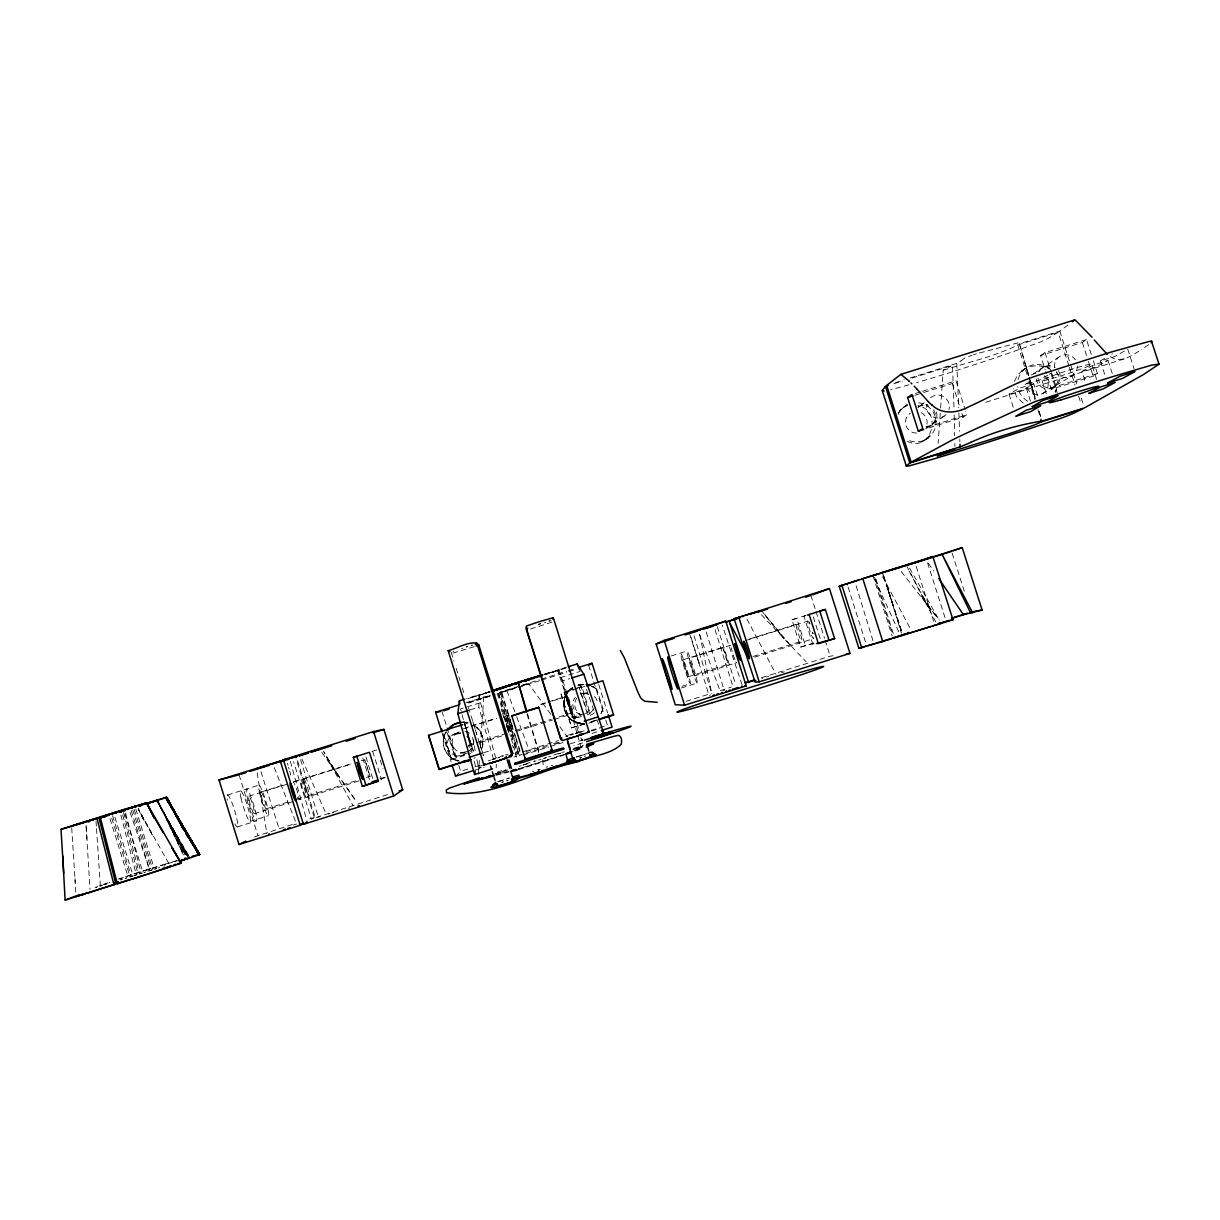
<?xml version="1.0" encoding="UTF-8"?>
<svg xmlns="http://www.w3.org/2000/svg" width="1220" height="1220" viewBox="0 0 1220 1220"><rect width="100%" height="100%" fill="white"/><g stroke="black" fill="none" stroke-linecap="round" stroke-linejoin="round"><path stroke-width="0.75" stroke-dasharray="5 3.75" d="M493.475 759.145L478.835 707.112L478.972 694.714L466.497 698.618M496.174 767.776L496.342 764.315M489.372 691.877L483.989 693.677L480.436 745.588M940.254 413.305L938.149 443.302M940.62 407.968L943.212 370.072L951.097 366.091M478.362 774.166L479.414 759.633M572.5 687.745C559.66 695.339 561.307 716.72 575.337 722.103M446.184 732C438.925 742.888 446.2 759.069 459.101 760.99M682.803 659.928L688.156 676.764L728.05 664.259L725.839 654.911L722.728 647.378L682.834 659.883L688.187 676.734M481.854 748.668C485.316 740.281 481.915 729.865 474.199 725.122M730.978 645.151L689.315 658.205L691.496 667.142L694.866 675.849L736.544 662.78A9.241 0.762 72.4 0 1 735.889 661.865M564.082 699.944L563.716 702.323M694.912 675.804L689.376 658.236M364.75 759.511L369.98 776.316L365.161 760.029L361.166 760.639M506.925 733.189L471.164 744.398L465.964 727.745L469.532 726.617M482.647 746.167L482.312 735.721L476.639 726.967M507.062 754.875L505.461 754.845M722.728 647.378L728.05 664.259M473.619 744.764L468.16 745.771M443.5 739.808L444.98 734.028L444.72 734.974M595.726 688.583L596.931 689.559L602.909 708.606L601.933 711.687M446.962 732.381L455.136 756.903L447.892 732.03M500.2 692.35L519.461 756.156L499.453 692.243L539.392 679.738M1014.476 381.265L1017.343 375.455L1022.284 370.453M442.982 733.921L451.522 759.496L443.973 733.54M491.889 759.465L503.097 755.515M602.466 710.086L600.865 713.654M515.389 752.221L516.258 757.147L515.008 753.152M515.328 754.905L517.585 753.441L498.827 693.509L496.814 693.89M1051.731 373.046L1056.657 388.433L1055.102 391.788M1030.443 401.151L1025.136 384.483L1029.771 381.524M898.164 412.985L901.321 409.005L907.085 404.842L899.811 410.56L902.632 408.029M1033.721 383.736L1019.249 388.265L1009.077 394.212L1023.793 389.577L1033.752 383.736L1038.098 397.278M1009.062 394.197L1013.454 407.892M1100.379 360.937L1107.165 356.88M572.897 749.583L581.254 747.631L573.004 751.2M907.314 441.274C931.211 453.596 943.487 410.881 918.019 405.528M568.642 691.054L572.622 687.683M927.459 437.95L929.304 436.013L925.644 439.612L930.174 435.433L923.631 441L928.222 437.934L921.466 442.067L926.788 438.925M577.014 733.342L559.034 670.009L544.852 674.706M455.563 776.179L459.391 772.504M481.503 767.197L478.499 767.959L481.991 766.282M498.919 781.578L509.045 778.009M1082.033 371.429L1096.612 366.778L1108.004 360.434L1093.562 364.978L1081.881 371.383L1085.373 382.317M961.024 360.876L964.806 358.009L972.172 355.173M924.18 402.63L918.767 406.733M923.723 392.474L952.362 383.507L955.977 380.777L965.096 409.386M1067.942 325.054L1059.829 331.108L1019.295 343.796L1027.82 372.817M1148.63 344.726L1141.295 349.667M1021.369 371.17L1028.384 366.503M932.827 423.935L945.119 415.44M1091.29 354.425L1086.517 339.556L1082.369 342.469L1040.599 355.554L1045.159 369.751M1022.589 370.239C1030.427 364.566 1041.331 364.612 1049.718 369.035M1068.888 365.786L1058.152 332.298L1048.819 338.001A78.644 5.963 -18.3 0 1 1045.891 339.48A86.345 6.557 -18.3 0 1 1044.457 340.151L1040.584 341.89A21.518 1.601 -18.4 0 1 1037.595 343.094L1000.034 356.209A366.061 31.308 -18.5 0 1 982.374 362.081L959.942 369.416A127.078 9.912 -18.4 0 1 942.297 374.952L935.71 376.95A188.2 14.976 -18.4 0 1 916.647 382.607M929.731 426.039L925.568 428.921L963.114 417.179L966.819 414.739L965.676 411.171M1040.599 355.554L1044.991 352.565L1086.517 339.556M1033.31 373.808L1058.624 357.292M903.09 407.632L907.344 405.574M1047.965 375.028L1039.623 380.06L1025.227 384.575M1049.307 374.189L1050.695 373.32M1138.961 351.131C1131.016 356.408 1119.213 363.636 1110.23 356.484M1093.333 360.815L1097.436 373.564L1093.196 376.172L1051.411 389.271L1045.723 371.52M1042.505 393.618L1052.616 387.533M1056.139 385.306L1073.173 375.058M1051.411 389.271L1055.895 386.587L1097.436 373.564M1124.352 351.101L1114.836 356.499L1100.44 361.013L1104.817 374.799M554.749 671.183L559.019 669.993L555.573 671.229M460.413 733.174L452.3 735.401L456.143 733.525M316.132 817.43L390.11 793.778M454.633 734.364L459.726 731.603M313.906 817.934L311.451 819.26L293.562 761.661M1111.771 354.151L1112.533 353.785M1026.523 367.983L1023.87 369.385M592.828 721.447L591.593 722.057M254.355 836.935L295.423 823.454M550.83 714.371L528.55 683.612L526.567 684.344M953.994 407.038L952.515 365.436M100.406 886.04L102.023 885.415M123.555 812.459L139.522 873.947L141.2 873.2L125.325 811.971M134.215 809.5L152.393 868.244L159.637 865.803A52.872 1.037 -17.6 0 1 162.87 864.812M134.734 875.457L137.174 874.572M146.69 870.012L151.021 868.457L132.782 810.004M709.384 695.4L710.543 694.927M588.757 723.17L593.011 721.432M551.958 622.139L529.419 629.352M103.059 884.53L109.648 882.029M573.888 750.864L582.214 747.25L574.147 749.232M566.156 736.605L567.529 736.133M101.977 884.927L98.927 886.055M472.78 721.523L483.471 755.714L478.972 741.318M110.059 882.487L108.915 882.899M567.239 735.492L565.943 736.59M526.232 684.466L521.824 685.96M94.946 887.504L97.6 886.528M104.447 884.53L107.07 883.57M453.077 651.419L453.84 651.144M118.828 879.162L135.222 873.672M549.015 620.843L549.945 620.522M488.29 760.929L490.699 760.106M493.048 759.496L495.686 758.611M568.367 735.096L577.96 732.091M497.47 781.745L505.522 779.107M471.057 645.319L472.14 644.953M474.275 646.676L452.803 653.096M585.753 755.942L584.288 756.43M576.221 757.147L587.186 753.579M565.943 668.011L545.02 674.767M293.425 825.04L296.567 824.019M532.454 771.589L534.04 771.07M551.654 672.51L553.422 671.93M492.804 759.419L495.152 758.657M566.217 736.407L567.346 736.041M538.325 770.049L540.14 769.454M724.741 690.124L722.88 690.733M134.551 873.688L145.088 870.317M138.683 872.559L128.832 875.533A43.539 0.839 -17.6 0 0 118.706 878.903M494.862 773.8L505.507 770.384M523.212 765.001L527.131 763.735M526.704 763.567L530.212 762.439M498.05 773.099L505.217 770.796M519.14 766.328L521.199 765.657M523.06 765.062L530.959 762.5M533.735 761.631L536.098 760.868M466.223 646.89L467.458 646.493M139.385 872.33L140.895 871.842M570.579 735.126L572.683 734.455M576.496 756.873L578.89 756.11M537.364 770.003L539.072 769.454M507.779 780.419L506.666 780.785M516.914 687.531L501.237 692.502L509.579 719.129M120.627 879.742L122.183 879.254M125.233 878.278L126.727 877.805M129.595 876.89L132.629 875.914M497.226 772.077L506.117 769.256M538.508 760.091L540.963 759.313M495.335 773.922L507.825 769.957M538.34 770.384L540.048 769.835M506.94 780.876L508.176 780.48M461.602 648.567L462.822 648.186M497.577 757.879L499.163 757.498M570.929 734.897L573.354 734.242M143.06 871.156L146.476 869.875M134.124 875.441L135.588 874.984M120.429 880.001L122.137 879.452M125.218 878.476L126.834 877.973M129.976 876.966L133.178 875.96M514.047 756.979L516.609 756.171M540.734 623.557L538.34 624.304M538.34 624.518L540.734 623.771M498.766 757.513L499.925 757.147M139.522 873.947L142.618 872.971M105.667 884.5L106.445 884.256M144.158 872.483L145.698 871.995M543.449 758.52L545.95 757.727M580.293 758.093L581.498 757.712M895.465 382.592L904.218 379.847M910.059 378.017L956.785 363.377A55.129 4.3 -18.2 0 0 961.055 360.861M893.863 383.766L902.281 381.128M912.118 378.048L952.82 365.298M943.197 370.178L987.026 357.231A30.119 2.287 -18.4 0 0 991.311 355.767L998.448 353.19A42.837 3.279 -18.4 0 0 1008.757 349.164A37.454 2.867 -18.4 0 0 1017.77 344.955L1058.152 332.298M915.488 393.45L920.764 391.803M922.534 391.254L955.977 380.777M914.771 395.28L921.923 393.038M985.851 402.219L1125.13 358.619M926.315 427.427L966.819 414.739M578.158 731.314L557.464 670.115L566.385 667.325M465.933 702.75L489.128 695.476M541.207 679.159L566.614 671.198M568.428 670.634L575.688 668.362M500.368 692.38L516.609 687.272M490.486 695.461L466.635 702.949L491.309 695.598M468.617 702.979L495.274 694.637M501.237 692.502L516.289 688.049M518.103 687.485L539.789 680.684M541.604 680.12L566.919 672.174M568.733 671.61L575.962 669.353M478.972 694.714L480.528 702.644L460.58 708.896L472.003 752.725M560.3 677.649L580.247 671.396M470.081 709.857L478.835 707.112M557.464 670.115L562.832 680.79L569.832 678.595M227.484 795.013L258.914 785.146M671.305 655.933L687.043 650.992M371.947 751.413L377.071 749.812M814.152 643.443L800.594 647.088L791.948 619.775L807.442 615.017L803.904 616.115L812.962 644.724M584.517 714.066L572.073 717.436L564.082 691.969L581.833 686.601L590.343 713.746L587.354 714.691M581.376 716.567L573.72 718.382L565.363 691.709L573.842 689.102M577.838 687.851L581.833 686.601M463.966 724.299L467.962 723.002M584.624 724.085L571.646 727.791L561.002 693.86L584.746 686.448M261.05 792.024L284.473 784.673M293.486 781.852L300.7 779.595M303.75 778.634L352.199 763.445M471.332 726.053L496.357 718.214M540.643 704.337L546.041 702.644M547.826 702.079L565.79 696.452L568.276 704.047L571.021 713.105L553.057 718.732M749.446 639.021L796.37 624.304M248.819 796.202L288.423 783.789M293.41 782.218L351.802 763.918M462.822 729.057L496.738 718.428M541.588 704.382L545.218 703.238M552.492 700.966L567.041 696.407L569.892 705.114M745.588 640.576L807.899 621.041M515.328 730.551L551.257 719.297M266.25 808.814L289.689 801.479M296.902 799.207L305.915 796.385M308.965 795.425L357.414 780.251M366.396 777.43L369.98 776.316M752.969 656.451L801.708 641.186A8.845 0.991 72.4 0 0 798.551 628.346A8.845 0.991 72.4 0 0 796.873 628.696A8.845 0.991 72.4 0 0 801.708 641.186M254.248 813.74L295.667 800.762M359.031 780.907L298.854 799.771A9.18 0.976 72.8 0 0 297.68 792.771A9.18 0.976 72.8 0 0 294.356 783.469M480.756 742.522L507.535 734.135M516.121 731.451L552.492 720.044M554.307 719.48L572.485 713.776L567.041 696.437M754.722 657.092L813.481 638.67M572.073 717.436L581.437 714.493M585.173 713.319L587.903 712.999L579.058 687.287L587.049 712.739M379.984 778.711L384.696 777.231M573.72 718.382L580.705 716.186M800.594 647.088L813.893 642.925M380.564 779.122L385.688 777.506M455.136 756.903L469.654 752.343M250.069 821.426L268.385 815.692M681.965 686.296L690.337 683.673A16.089 1.006 72.5 0 0 683.962 660.569A16.089 1.006 72.5 0 0 682.209 660.737A16.089 1.006 72.5 0 0 690.337 683.673M451.522 759.496L470.478 753.563M237.336 826.916L256.459 820.923A16.699 2.104 72.8 0 0 251.106 797.239A16.699 2.104 72.8 0 0 247.141 796.751A16.699 2.104 72.8 0 0 256.322 820.938M681.4 687.988L697.138 683.063A16.805 1.098 72.5 0 0 690.535 658.922A16.805 1.098 72.5 0 0 688.614 659.09A16.805 1.098 72.5 0 0 697.138 683.063M483.593 752.755L490.775 750.513M562.832 680.79L577.014 723.475L582.413 721.783M571.646 727.791L583.861 723.963M590.846 721.767L597.83 719.587M591.868 721.813L597.297 720.105M145.241 870.47L151.021 868.457M467.779 769.042L460.672 771.269L457.836 762.195M474.9 766.816L482.007 764.589M522.389 751.932L558.577 740.586M591.136 730.383L607.423 725.275L604.571 716.201M309.773 818.955L313.357 817.827M482.708 765.184L475.8 767.334L473.894 760.029M591.441 731.1L600.057 728.401M686.097 701.332L711.351 693.417M720.364 690.596L731.192 687.211M761.433 677.725L830.179 656.177L835.578 655.414M152.591 869.631L149.801 870.5A78.232 1.586 -17.6 0 0 144.097 872.285M559.507 742.766L553.636 744.612M475.205 770.018L484.126 767.227M523.09 755.012L548.512 747.052M550.327 746.472L563.045 742.492M592.112 733.388L599.371 731.1M544.547 758.184L546.591 757.529M506.33 779.016L509.563 778.024M579.866 755.973L587.095 753.838M521.55 685.731L528.55 683.596M317.688 817.308L320.006 816.592M154.01 869.189L156.877 868.289M155.016 869.082L156.495 868.625M158.219 867.877L159.546 867.466M163.831 866.124L165.157 865.712M580.979 757.483L579.286 758.016M580.171 757.925L581.376 757.544M547.261 746.594L537.547 749.614A103.319 2.226 -17.4 0 0 519.75 755.18M546.072 767.243L547.811 766.709M973.514 354.745L976.381 353.876M543.967 674.324L565.912 667.66M489.342 692.075L483.974 693.692M575.642 733.418L578.051 732.671M502.289 756.415L503.479 756.034M152.393 868.244L159.774 865.986A58.941 1.159 -17.6 0 1 170.464 862.799L172.34 862.265M96.258 887.596L97.036 887.367M466.452 647.058L467.702 646.676M545.005 674.141L548.451 673.089M791.948 619.775L796.736 618.311L805.551 646.142M575.443 733.586L578.158 732.762M526.049 751.566L547.322 745.283M573.827 748.211L583.587 745.222M502.076 782.386L503.311 782.005M546.392 673.714L552.37 671.9M559.004 753.701L561.002 753.106M549.03 672.906L559.019 669.993M761.768 678.534L762.729 678.244M102.129 885.598L100.742 886.01M551.196 765.672L552.843 765.184M328.287 814.06L330.178 813.496M503.311 781.822L501.786 782.279M544.44 622.642L545.645 622.276M553.224 671.64L554.017 671.396M580.4 731.97L584.227 730.841M768.676 676.459L766.648 677.054M506.986 754.966L508.054 754.661M578.143 685.335L582.077 684.466M332.069 812.932L333.975 812.368M577.975 747.707L583.922 746M471.362 645.578L472.491 645.243M177.281 860.512L175.344 861.091A64.004 1.25 -17.6 0 0 162.9 864.812M979.462 352.976L1016.992 343.11A42.151 3.218 -18.3 0 1 1019.417 343.384L1028.75 375.806M781.547 672.678L784.307 671.884M174.856 861.534L177.174 860.878M908.93 384.834L890.6 389.775M548.939 621.316L551.318 620.675M495.838 774.746L502.121 773.022A93.528 2.425 -17.5 0 1 507.993 771.482L509.655 771.07L496.128 774.685M577.96 685.243L582.154 684.511M467.702 751.23L459.803 753.38L464.606 752.603M578.25 732L581.452 732.061M553.56 743.559L559.675 741.928M348.234 808.311L349.743 807.914M518.378 769.744L560.3 756.293A139.111 3.477 -17.5 0 0 564.021 754.997M496.159 775.325L508.999 772.031M518.47 768.844L552.065 758.626A130.372 3.264 -17.5 0 0 564.586 754.25L518.164 769.073M578.265 685.289L584.029 684.481M564.082 691.969L572.668 717.772M578.89 684.984L585.783 684.588M561.002 693.86L571.936 728.05M579.851 684.801L581.406 684.557M455.304 733.54L462.045 732.732M584.41 693.341L587.11 693.097A11.498 11.498 55.1 0 0 580.888 694.409M582.824 693.6L580.369 693.814A10.888 10.873 55.6 0 1 588.665 694.546M582.58 723.78L579.82 723.521L584.105 723.826L582.779 723.795M584.105 723.826L580.049 723.521M497.135 693.341L499.651 701.149M579.82 723.521L575.611 722.209M467.092 722.347L461.953 722.103L468.053 722.545M581.193 723.826L571.738 720.013M579.957 723.597L572.226 720.364L577.365 722.865M590.343 713.746L589.412 713.456L581.04 686.784M454.145 759.313L458.842 760.883M578.585 713.837L580.949 714.767A11.498 11.498 55.1 0 1 576.679 698.221M591.761 686.25L592.996 686.845M593.865 687.333L591.532 686.067L595.482 688.4M1023.26 403.134L1016.565 396.912L1013.713 388.738M572.241 720.364C561.383 713.715 560.941 694.561 572.744 687.653C562.405 694.073 560.864 709.994 569.77 718.29M594.369 687.592L595.985 688.782M569.892 718.504L568.245 716.78M761.356 614.727L806.1 661.758M790.026 644.846L761.356 610.488L784.002 638.563L763.628 613.37M901.321 571.57L939.293 620.111M926.864 604.22L936.899 617.045M559.843 726.723L567.132 736.697M930.616 609.009L920.902 595.421L930.463 608.948L921.527 594.17M321.851 752.481L356.88 802.272M354.364 798.703L329.491 762.317L338.779 776.271L323.681 751.581L352.946 805.505M928.389 563.274L933.712 571.097M338.245 775.95L325.374 754.829M566.049 713.563L567.071 715.225M471.133 744.368L465.964 727.898M188.719 855.998L156.389 800.442L188.642 855.982L156.618 800.396L187.544 856.181L157.09 800.274M168.726 863.394L138.196 808.906L144.25 821.35L138.348 808.89L153.079 836.31L138.211 808.906M909.556 568.124L939.598 620.721M929.228 608.475L907.07 566.629M717.329 626.729L735.736 684.74M158.859 803.568L187.194 856.272L157.197 800.259M935.786 622.154L907.482 567.925M882.624 576.724L910.318 628.605M158.935 803.553L185.943 854.717L157.38 800.213L183.549 855.22L158.325 801.906M580.888 737.81L582.443 740.738L581.361 737.292M746.975 619.043L775.966 674.294M157.487 800.198L185.104 854.93L157.441 800.198L184.083 855.083M874.938 579.5L899.048 632.478M301.95 759.023L326.426 814.624M572.424 713.624L569.892 705.846M274.286 767.654L296.063 822.768M506.94 690.703L514.855 711.9M516.731 716.887L529.312 750.574M699.624 634.69L720.288 691.572M882.777 574.269L884.988 580.506M1050.786 373.076L1057.206 392.855M586.439 689.208L594.491 712.358M596.961 719.495L599.447 726.617M1108.004 360.434L1112.411 373.991M883.326 574.971L885.735 582.123M848.113 587.11L865.956 643.504M1127.677 348.996L1134.081 368.775M130.113 812.459L149.679 870.272M504.561 718.092L503.875 716.201L504.409 718.183M508.816 732.229L507.749 728.98M742.019 684.771L722.209 625.006M883.692 576.572L901.595 630.755M886.223 583.572L892.262 602.802L887.565 588.299M504.76 718.687L505.705 721.599M887.58 588.375L892.323 602.893M509.35 717.482L508.328 714.493L509.411 718.29M887.474 587.43L888.587 590.846M1096.597 379.45L1091.747 364.262A26.139 1.51 -18.2 0 0 1055.559 374.692A26.139 1.51 -18.2 0 0 1053.47 378.139A26.139 1.51 -18.2 0 0 1091.717 364.322M1082.369 342.469L1087.111 357.216M1088.453 361.425L1093.196 376.172M1059.829 331.108L1070.077 363.087M1070.596 364.688L1076.741 383.904M1081.362 398.315L1083.939 406.321M1069.391 367.373L1075.018 384.925M1078.602 396.088L1081.164 404.079M1042.093 380.579L1046.928 395.646M889.06 592.31L901.29 631.579M883.753 576.435L901.26 630.786M689.346 633.119L699.594 664.885L697.459 658.083M1044.991 352.565L1051.304 372.252M952.362 383.507L959.713 406.55M961.97 413.641L963.114 417.179M260.958 771.711L279.487 829.859M1017.754 344.955L1027.56 376.095M952.149 553.178L964.669 592.478M927.566 562.801L945.683 619.76M916.205 566.4L933.818 621.788M887.474 588.009L901.473 633.195M875.945 578.936L893.269 633.531M874.572 577.274L892.994 635.284M873.001 575.657L892.14 635.94M510.051 719.647L510.783 721.95M507.245 727.379L506.239 724.207M810.949 595.467L815.478 609.756M816.043 611.54L824.537 638.319M825.101 640.103L830.179 656.177M813.313 616.939L820.465 639.554M809.302 621.834L809.836 623.542M812.535 632.082L813.084 633.79M715.027 629.703L732.991 686.646M511.302 724.405L513.529 731.115L511.485 724.207M508.023 724.588L510.494 732.061L508.237 724.39M506.224 723.216L507.459 727.166M598.715 684.527L607.636 712.922M588.62 665.373L593.179 679.906M593.743 681.721L604.007 714.386M577.014 723.475L580.812 735.568M565.866 691.603L574.376 718.748M509.99 720.395L510.783 722.926M511.18 724.192L515.541 738.13M515.938 739.396L519.918 752.069M508.008 723.643L505.309 715.438L507.794 723.826M498.187 693.448L517.28 754.295M109.998 818.727L127.963 876.402M568.52 704.794L570.655 711.763M568.291 704.748L565.821 696.589M538.767 752.526L526.826 713.685M501.816 692.579L508.847 715.042M510.021 718.778L510.799 721.279M511.195 722.53L513.544 730.017M514.718 733.769L515.496 736.255M515.892 737.505L520.178 751.245M510.829 722.88L509.868 719.8M501.267 709.216L502.091 711.87M502.518 713.212L505.004 721.188M506.254 725.183L507.093 727.852M507.505 729.179L508.343 731.847M512.507 745.161L513.346 747.829M451.186 652.242L453.962 661.149M456.188 668.285L460.092 680.76M462.319 687.882L463.996 693.219M468.45 707.478L476.807 734.242M441.96 711.336L446.489 725.87M447.069 727.684L457.271 760.38M442.265 733.555L451.125 761.966M314.211 817.339L296.033 758.764M131.18 810.446L149.465 869.143M111.767 818.239L129.899 876.295M1029.055 380.899L1035.002 400.099M691.023 637.358L709.095 695.553M380.304 760.197L382.988 768.859M372.664 751.245L381.524 779.702M365.969 756.979L372.847 779.077M362.767 758.093L369.782 780.602M300.577 759.663L318.161 816.332M297.558 760.609L315.141 817.278M239.044 774.791L257.771 835.258M135.801 809.058L153.949 867.542M114.954 817.232L132.98 875.335M112.591 815.738L131.043 875.441M1037.976 409.707L1040.187 416.92M500.261 703.101L501.466 707.005M502.06 708.972L510.524 736.438M511.134 738.405L514.779 750.239M124.928 814.045L142.953 872.544M706.227 631.945L724.177 690.383M694.073 635.757L711.626 693.006M856.15 585.753L872.94 640.622M507.703 727.974L508.938 732.091M527.528 713.593L538.63 751.062M505.248 720.974L504.79 719.48M1030.656 382.485L1034.926 397.003M1039.196 411.521L1040.614 416.371M577.533 735.126L581.193 747.616M1030.747 382.668L1035.262 398.101M1028.689 375.577L1025.12 363.224L1027.82 372.573M1029.192 377.285L1035.704 399.733M468.327 745.039L468.876 746.96M1029.222 377.422L1034.819 396.82M1039.013 411.369L1040.416 416.218M570.777 712.19L571.021 713.075M290.329 761.28L306.403 819.215M287.462 763.262L288.027 765.245M288.576 767.227L289.125 769.21M289.674 771.208L290.772 775.188M480.528 702.644L495.518 757.208M469.776 750.193L470.218 751.977M122.732 814.899L138.028 874.206M120.887 815.189L136.335 874.953M699.7 634.385L711.428 691.786M472.582 737.216L475.327 751.459M476.913 759.709L478.514 767.975M257.161 772.748L266.829 833.473M542.732 759.862L543.296 766.48M95.999 821.197L96.395 826.718M96.517 828.563L100.36 886.086M87.001 839.131L85.995 824.308L90.021 889.41M71.721 827.816L75.243 883.021M74.969 878.537L75.777 892.049M956.785 363.377L958.706 407.678M958.889 412.909L959.545 431.209M959.804 439.047L959.881 441.671M954.177 414.876L954.65 435.814M954.818 443.653L954.863 446.276M148.931 870.988A74.42 1.51 -17.6 0 1 151.951 870.043M227.179 795.394A16.699 2.242 72.9 0 1 235.673 814.152A16.699 2.242 72.9 0 1 234.926 823.896M227.408 800.183A16.699 2.242 72.9 0 1 227.24 799.024M298.137 798.963A9.18 0.976 72.8 0 1 297.406 797.468M293.334 782.279A9.18 0.976 72.8 0 1 293.623 782.31M734.928 659.639A9.241 0.762 72.4 0 1 731.268 647.866M813.664 637.572A9.241 1.083 72.4 0 1 809.943 630.984A9.241 1.083 72.4 0 1 808.296 621.3M808.936 622.322A9.241 1.083 72.4 0 1 809.745 624.076M812.703 632.875A9.241 1.083 72.4 0 1 812.916 633.683M582.413 742.98A61.854 1.418 -17.4 0 1 573.827 745.694M570.228 743.834A61.854 1.418 -17.4 0 1 582.489 740.021M594.369 712.739A11.498 11.498 55.1 0 1 587.659 715.987M594.43 696.467A11.498 11.498 55.1 0 1 597.769 704.291M593.271 709.232A10.888 10.873 55.6 0 1 586.881 714.569M580.674 714.661A10.888 10.873 55.6 0 1 575.215 697.276M594.109 720.974A19.794 19.779 55.6 0 1 591.608 722.301M584.776 723.948A19.794 19.779 55.6 0 1 572.104 688.111M578.463 685.091A19.794 19.779 55.6 0 1 584.06 684.42M592.249 686.403A19.794 19.779 55.6 0 1 596.931 689.559M602.909 708.606A19.794 19.779 55.6 0 1 600.88 713.868M466.879 736.422A11.483 11.483 -75.5 0 1 469.761 747.631M465.033 754.097A11.483 11.483 -75.5 0 1 447.481 746.838A11.483 11.483 -75.5 0 1 460.718 733.189M464.85 731.268A10.873 10.858 -75.9 0 1 471.408 735.126M473.589 739.671A10.873 10.858 -75.9 0 1 469.791 750.422M465.262 752.587A10.873 10.858 -75.9 0 1 458.811 731.939M474.519 725.946A19.764 19.733 -75.9 0 1 482.007 747.204M475.083 757.574A19.764 19.733 -75.9 0 1 473.939 758.398M457.744 761.036A19.764 19.733 -75.9 0 1 446.184 731.588M462.624 722.209A19.764 19.733 -75.9 0 1 468.205 722.911M1077.382 365.878A11.498 11.422 23.5 0 1 1056.337 372.466M1054.507 367.555A11.498 11.422 23.5 0 1 1075.46 359.869M945.973 414.678A11.468 11.407 21.9 0 1 926.575 404.598M930.616 397.689A11.468 11.407 21.9 0 1 948.916 409.661M1058.35 370.621A11.132 11.056 23.5 0 1 1052.982 387.106A11.132 11.056 23.5 0 1 1038.052 378.048M1039.211 371.597A11.132 11.056 23.5 0 1 1055.178 367.479M936.396 412.009A11.132 11.071 21.9 0 1 926.117 426.405M917.943 407.465A11.132 11.071 21.9 0 1 927.673 404.43M1027.728 401.182A19.779 19.657 23.6 0 1 1017.785 386.526M1018.136 379.527A19.779 19.657 23.6 0 1 1050.588 369.507M1056.657 388.433A19.779 19.657 23.6 0 1 1055.3 392.428M1044.228 375.699A10.873 10.812 23.6 0 1 1041.712 393.999A10.873 10.812 23.6 0 1 1026.538 383.278M1031.342 375.028A10.873 10.812 23.6 0 1 1037.046 373.244M916.601 433.054A10.858 10.797 22 0 1 910.288 413.229M921.268 412.665A10.858 10.797 22 0 1 925.919 427.244A11.087 11.026 21.9 0 0 932.339 408.502M918.66 402.752A19.733 19.642 22 0 1 935.13 428.113A19.733 19.642 22 0 1 907.222 439.673M898.179 414.419A19.733 19.642 22 0 1 907.695 404.537M1056.611 371.704A11.102 11.026 23.5 0 1 1050.755 388.311A11.102 11.026 23.5 0 1 1036.298 378.063M1038.113 371.688A11.102 11.026 23.5 0 1 1051.427 367.525M918.37 407.053A11.087 11.026 21.9 0 1 928.557 406.016M548.664 756.888A46.482 1.174 -17.4 0 1 550.754 756.232M489.372 691.633A161.665 1.373 -17.4 0 1 471.088 697.672L467.931 698.709L474.504 696.742A283.589 2.547 -17.4 0 0 489.998 691.969M533.963 761.219A50.752 1.281 -17.4 0 1 534.726 760.99M553.636 755.028A50.752 1.281 -17.4 0 1 564.265 751.779M573.171 749.111A50.752 1.281 -17.4 0 1 578.112 747.662M580.095 749.309A139.111 3.477 -17.5 0 1 572.622 751.993M490.043 691.832A270.184 2.425 -17.4 0 1 480.344 694.836L482.891 693.997A173.133 1.464 -17.4 0 0 489.891 691.709M558.241 753.929A37.576 0.945 -17.4 0 1 560.575 753.228M473.314 751.139L463.829 720.928L473.314 751.139M507.062 715.24L512.476 732.595L507.062 715.24M188.353 856.013L156.618 800.396L188.368 856.013M187.865 856.12L156.861 800.335L187.865 856.12M469.67 741.074L467.55 735.553L471.515 746.655L469.67 741.074M249.078 800.289A9.18 1.159 72.8 0 0 254.141 813.74A9.18 1.159 72.8 0 0 251.366 800.884A9.18 1.159 72.8 0 0 249.078 800.289M241.041 798.032A15.997 2.059 72.8 0 0 249.887 821.441A15.997 2.059 72.8 0 0 245.067 798.993A15.997 2.059 72.8 0 0 241.041 798.032M259.509 792.512A15.997 1.937 72.8 0 0 268.248 815.707A15.997 1.937 72.8 0 0 263.169 793.046A15.997 1.937 72.8 0 0 259.509 792.512M261.339 795.913A8.799 1.067 72.8 0 0 266.158 808.814A8.799 1.067 72.8 0 0 263.444 796.523A8.799 1.067 72.8 0 0 261.339 795.913M301.111 783.453A8.799 0.915 72.8 0 0 305.823 796.385A8.799 0.915 72.8 0 0 302.972 784.14A8.799 0.915 72.8 0 0 301.111 783.453M304.176 782.493A8.799 0.9 72.8 0 0 308.873 795.425A8.799 0.9 72.8 0 0 306.022 783.179A8.799 0.9 72.8 0 0 304.176 782.493"/><path stroke-width="1.5" d="M492.59 768.905L474.611 774.532L457.836 713.7L459.361 700.859L464.713 699.182M474.611 774.532L475.205 770.933M498.66 760.746L483.928 765.047L448.182 650.672C457.241 648.293 467.962 641.567 476.822 643.154L511.897 755.302L511.134 756.583L498.98 760.502M550.754 749.904L551.989 749.629L552.324 750.666L525.362 759.13L525.561 757.94M552.995 619.287L553.255 617.716L539.606 621.575L526.399 626.043L526.11 627.721L561.246 739.838L562.298 740.57L576.923 736.209M932.126 405.147C942.267 414.891 957.593 413.092 968.939 406.672C992.333 396.195 1014.415 382.607 1039.028 375.013A78.934 4.712 -18.2 0 1 1041.285 374.25L1110.688 352.183L1150.231 341.158L1151.512 341.219L1158.985 364.17L1143.719 374.403L1084.443 407.922L1042.032 421.205M519.232 776.423C522.282 781.944 474.229 792.847 497.15 784.246M475.327 644.45L477.691 643.946L478.804 644.953L512.736 753.396L510.707 755.088M497.608 784.445L496.814 786.168L503.829 784.231M506.071 756.995L504.302 758.764M476.791 643.199L475.48 643.779M505.705 758.169L506.285 757.056M478.804 644.953L476.12 646.051M557.113 765.977L555.893 766.541M1088.911 393.343L1100.455 387.014L1115.111 382.424L1103.276 388.875L1088.926 393.374M568.291 762.286L575.367 759.679M447.359 730.231L453.398 724.817L460.413 722.286M553.3 617.732L589.184 732.076L576.709 736.133M483.928 765.047L484.98 763.735M1151.055 342.683L1151.512 342.118A132.141 7.945 -18 0 0 1151.756 341.447L1151.558 341.249M593.728 743.697L592.539 744.337M888.251 385.52L885.445 386.404L882.243 390.537L906.307 466.04M561.886 739.015L560.468 738.436L561.856 737.871M1072.349 321.729L1074.744 319.914L1076.284 321.089L1092.037 337.238M1074.744 319.914L900.863 374.372L886.696 385.337L911.172 462.212L960.048 446.901L959.972 444.278M525.332 759.114L511.805 715.911L525.118 711.489L538.767 707.264L552.324 750.666M907.604 397.522L911.965 394.563L922.793 428.525L918.34 431.209L907.604 397.522L912.972 395.844M393.663 796.019L402.707 789.828L383.888 729.408L373.579 731.542L283.437 759.801L303.444 824.308L393.663 796.019L373.579 731.542M1041.666 421.724L1035.185 424.651A26.992 1.19 -18 0 1 1032.059 425.826L1017.251 430.995A47.443 2.12 -18 0 1 1008.787 433.817L940.544 455.075L937.189 455.899L954.924 448.899L909.83 463.02L906.262 465.979L908.015 466.04A24.964 1.113 -17.9 0 0 910.272 465.567L932.644 459.254A188.353 8.738 -18 0 0 959.393 451.171L965.965 449.143A127.185 5.78 -18 0 0 983.625 443.607L1006.119 436.379A366.396 18.27 -18 0 0 1023.824 430.629L1061.598 418.018A21.533 0.93 -18 0 0 1064.618 416.904L1068.568 415.379A86.422 3.828 -17.9 0 0 1070.016 414.785A78.705 3.477 -17.9 0 0 1073.02 413.519L1082.704 408.868L1041.666 421.724L1040.919 419.314M144.997 803.324L146.552 802.76L181.109 863.12A42.166 0.869 -17.6 0 1 179.996 863.668L133.239 878.781M62.723 855.876L65.102 900.086L66.063 899.659M574.422 759.419L572.698 758.459L573.888 757.955M588.62 665.373L592.02 663.238L598.151 682.758M594.841 736.804L601.323 734.532M505.644 758.23L500.124 760.121M911.172 462.212L951.661 440.313A1482.269 52.887 -18.8 0 1 963.037 434.747L1033.721 402.188A20.069 1.052 -18.1 0 1 1038.616 400.434L1073.844 388.844A177.007 8.677 -18.1 0 1 1098.046 381.204A197.304 9.592 -18.1 0 1 1116.041 375.638L1151.299 365.222L1159 364.079M581.223 734.684L583.434 733.861L578.173 735.66M303.444 824.308L306.067 822.875M306.784 822.494L306.967 821.228M284.824 759.663L219.02 779.976L238.998 844.499L300.227 825.315L304.07 823.241L299.449 824.689M519.125 776.667L511.882 779.275M365.725 784.658L356.88 756.187L353.342 757.346L362.37 786.366L378.017 780.8M238.998 844.499L245.815 841.144M970.769 442.372C993.232 432.063 1017.48 425.048 1041.819 421.083M592.798 744.215L592.905 744.169A95.785 2.409 -17.4 0 1 586.164 747.052M656.146 643.977L664.168 640.363L725.747 621.071L746.213 685.899L684.603 705.221L675.27 704.733L656.146 643.977L674.172 638.334M146.552 802.76L154.33 818.193L146.507 802.745L100.177 816.973L117.333 883.783L119.209 882.944A89.563 1.921 -17.6 0 1 132.904 878.659M65.209 900.086L115.854 884.012L98.881 817.461L79.117 823.637M882.38 572.637L885.385 571.814M63.715 873.291L61 829.341L79.834 823.347M566.629 762.546L568.062 761.814L566.415 762.058M715.484 625.235L716.78 624.701M721.477 622.81L725.747 621.071M268.644 834.221L269.422 833.901M737.703 618.143L725.961 622.108L740.433 617.564M734.135 618.83L829.432 588.574L849.989 653.386L759.191 681.843L755.195 682.117L734.135 618.83L739.945 617.015M169.793 866.825L151.936 872.727M569.938 666.654L569.267 666.684M188.536 858.163L189.664 857.629L188.444 857.828M527.726 628.071L526.323 628.666L526.476 630.008L560.468 738.436M66.734 899.399L69.479 898.377M78.98 894.87L77.195 895.541M86.147 892.796L86.91 892.506M812.627 594.841L829.432 588.574M839.207 586.225L932.873 556.579L953.003 619.821L858.91 648.369L839.207 586.225L858.727 579.957M188.292 858.255L181.505 860.557M571.112 751.901L566.934 753.426M903.593 634.278L904.554 633.927M565.211 763.095L563.35 763.781M874.694 575.032L873.001 575.657L913.277 563.381M76.174 895.922L73.978 896.73M571.982 751.581L565.805 753.838M555.451 766.709L552.324 767.807M575.138 759.999C572.119 763.293 580.095 760.395 581.909 759.755M70.562 897.981L72.834 897.142M80.505 894.855L76.097 896.532L80.535 895.251M495.747 782.355L492.651 784.933L497.379 783.774M81.465 894.504L83.433 893.803M932.873 556.579L925.065 559.324M592.02 737.551L590.556 738.176L600.606 735.157M953.354 550.754L962.199 547.612L982.085 610L963.388 614.682A112.286 2.272 -17.2 0 0 952.088 618.281M511.622 779.138C513.223 779.595 515.419 775.981 512.888 777.064M562.252 764.162L559.797 765.016M907.177 632.997L908.839 632.417M592.432 737.414L600.713 734.821M589.717 754.829C596.778 753.884 592.966 750.544 588.269 753.258M96.121 819.26L97.036 818.955M135.923 806.13L133.438 806.938M558.424 765.474L555.481 766.465M551.547 768.082L545.142 770.171M690.993 632.524L693.28 631.762M759.953 611.006L757.467 611.83M574.132 757.65L567.315 760.106L568.901 763.583L596.366 754.966L595.223 753.853L590.007 755.149M144.478 803.492L137.662 805.703M320.341 748.928L318.145 749.644M155.504 800.899L157.502 800.213L142.145 804.727M492.59 690.825L512.598 684.145M482.769 777.948L477.966 779.626L494.405 775.142M552.279 767.517L553.895 766.983M507.307 783.133C509.197 783.27 515.953 779.793 511.729 779.87M585.386 758.657L590.632 756.781L589.611 755.607M154.132 801.342L151.798 802.089M694.226 631.457L697.565 630.374M132.05 807.396L129.61 808.174M315.096 750.635L316.727 750.117M753.99 612.958L755.836 612.364M537.059 708.027L538.767 707.264M115.137 882.639L118.431 881.587M479.429 777.78L449.189 788.212L446.276 790.087L446.459 792.726C491.599 798.963 534.421 770.842 577.822 761.829C591.608 755.439 609.664 755.149 621.041 744.535C622.474 741.043 621.376 733.281 616.024 735.858A78.202 1.967 -17.4 0 0 613.294 736.468L586.683 744.291M477.066 779.519L463.768 783.972L494.588 775.737M483.684 777.72L476.471 780.037L492.438 775.676M548.893 768.6L550.601 768.051M73.581 825.391L71.66 826.016L76.967 824.308M88.145 821.685L89.502 821.258M136.533 806.069L134.124 806.832M698.801 629.977L701.058 629.261M749.797 614.3L751.962 613.614M115.183 882.411L117.273 881.74M500.49 760.029L499.392 760.365M578.539 735.568L577.457 735.904M508.435 782.965L504.622 784.186M586.698 758.443L582.901 759.648M538.584 676.703L542.488 675.453M128.71 808.463L125.797 809.394M132.843 807.244L130.174 808.097M150.395 802.546L145.683 804.041M156.053 800.823L166.698 797.331L193.827 846.482M154.361 801.372L151.554 802.257M311.344 751.84L313.296 751.215M702.217 628.88L712.678 625.57M862.067 578.89L877.881 573.888M925.644 559.248L962.199 547.612M535.976 708.378L515.16 714.905M87.23 893.147L107.055 886.803A100.452 2.165 -17.6 0 1 115.854 884.012M601.902 734.745L606.919 733.037L601.567 734.562M601.536 736.102L596.428 737.841L601.429 736.453M488.412 776.133L490.623 775.432M535.671 677.618L537.074 677.176M532.865 678.518L534.268 678.076M539.103 676.642L542.092 675.697M124.76 809.729L120.948 810.934M128.786 808.54L126.148 809.363M150.624 802.562L146.278 803.934M742.583 616.603L743.499 616.313M920.002 561.032L917.699 561.764M921.146 560.666L924.531 559.599M179.279 861.518L198.463 855.067A39.65 0.778 -17.6 0 0 199.683 854.442L165.6 797.575L154.635 800.823M499.941 760.334L489.708 763.247L491.889 762.683M83.616 894.29L85.369 893.726M601.475 734.882L611.235 731.68L601.14 734.684M601.963 735.965L591.959 739.244L602.314 736.178M603.198 735.889L608.597 734.089L603.732 735.416M545.401 769.713L547.155 769.164M524.31 681.202L526.75 680.44M527.238 680.287L530.044 679.403M531.447 678.961L534.436 678.122M524.905 681.126L529.678 679.616M122.412 810.065L104.996 815.539M92.11 820.435L93.055 820.13M123.403 810.232L117.684 812.032M123.693 809.653L136.06 805.947M135.206 806.984L136.182 806.679M139.324 805.688L141.352 805.047M99.872 818.056L101.702 817.476M138.561 805.856L140.91 805.124M142.328 804.727L144.356 804.102M96.258 819.123L97.325 818.788M131.028 808.296L132.095 807.96M135.024 806.969L136.182 806.603M140.361 805.734L141.124 805.49L140.056 805.886M302.59 754.6L304.863 753.884M298.824 755.79L300.318 755.317M713.73 625.235L716.994 624.213M738.725 617.823L739.716 617.503M916.54 562.13L908.763 564.57M80.977 895.297L83.28 894.58M601.048 735.019L601.902 734.852M601.536 735.995L603.793 735.279M602.756 736.026L613.218 732.595L603.29 735.553M918.34 431.209L923.708 429.531M568.169 666.76L577.091 663.97L583.831 674.218L604.007 733.982L584.227 740.174M515.557 684.054L518.637 683.093M520.208 682.483L521.626 682.041M524.432 681.172L525.835 680.729M114.299 813.023L116.571 812.306L113.734 813.282M81.496 822.89L98.881 817.461M112.758 813.511L111.965 813.755L112.85 813.511M131.302 808.143L132.568 807.747M441.701 731.786L435.616 712.251L458.796 704.992M579.317 667.218L592.02 663.238M881.785 572.668L900.497 566.873M99.506 818.101L101.656 817.43M126.758 809.638L128.939 808.89M146.308 803.492L154.223 801.037M256.505 768.646L284.611 759.846M289.506 758.306L296.978 755.973M298.839 755.378L300.715 754.799M302.575 754.219L304.436 753.625M306.312 753.045L308.172 752.466M310.033 751.871L320.311 748.729M718.107 623.862L720.349 623.161M103.486 816.912L106.033 816.058M125.157 810.065L123.098 810.721L124.867 810.232M296.994 756.37L295.438 756.857L297.192 756.43M715.042 625.25L716.552 625.28M916.22 562.1L905.21 565.455M917.47 561.703L920.002 560.91M921.268 560.514L923.799 559.721M104.386 816.637L105.271 816.363M107.177 815.692L109.525 814.96M112.987 813.877L111.782 814.259L112.621 814.06M115.351 813.145L116.51 812.779L115.488 813.16M119.59 811.879L121.771 811.209M240.843 774.227L246.211 772.55M249.795 771.421L269.513 765.245M280.264 761.875L289.216 759.069M291.077 758.215L296.384 756.827M299.403 755.881L308.385 753.06M311.985 751.947L331.764 745.74M346.144 741.241L355.127 738.42M373.106 732.793L383.888 729.408M684.984 634.949L697.611 630.999M704.809 628.727L713.822 625.906M758.52 611.906L767.563 609.07M785.634 603.412L791.063 601.704M805.535 597.175L810.949 595.467M915.061 562.832L951.585 551.379M107.955 815.524L108.839 815.25M443.745 710.787L449.067 709.11M457.836 713.7L468.327 710.406M571.57 678.045L583.831 674.218M353.342 757.346L369.446 752.298L378.474 781.318L362.37 786.366M807.442 615.017L825.361 609.436L834.602 638.594L818.391 643.672L809.15 614.514M462.578 724.695L428.479 735.385L439.047 769.271L469.578 759.709M586.561 685.884L602.893 680.729L613.599 714.996L599.111 719.541M372.024 781.791L377.148 780.19M816.5 643.611L834.602 638.594M469.227 757.269L481.793 753.319M584.212 721.218L598.578 716.72M599.584 719.037L613.538 714.661M471.118 759.587L439.337 769.545L428.662 735.355M399.108 790.956L402.707 789.828M754.189 679.997L745.145 682.834L755.805 680.348M951.798 618.128L967.46 613.218M858.91 648.369L862.799 647.149M863.287 646.996L866.703 645.929M938.515 623.435L940.269 622.886M942.602 622.154L944.356 621.605M895.983 636.962L898.423 636.199M899.887 635.742L902.327 634.979M911.569 632.539L893.36 638.228M912.301 632.311L914.146 631.746M915.976 631.167L930.646 626.562M932.476 625.997L941.657 623.115L938.881 623.603M283.253 829.768L285.571 829.051M287.889 828.319L290.192 827.587M473.421 770.582L455.563 776.179L452.239 765.519M601.186 730.536L612.089 727.12L608.185 714.691M712.983 695.354L714.524 694.866M716.841 694.134L718.397 693.661M721.493 692.686L722.255 692.442M725.702 691.359L726.815 691.008M729.057 690.322L730.17 689.971M732.412 689.269L734.638 688.568M735.751 688.217L737.993 687.516M741.348 686.463L742.462 686.113M148.245 873.886L150.121 873.291M601.155 735.096L599.676 735.553M602.893 736.102L601.368 736.575M544.15 770.476L541.192 771.391M515.862 683.841L517.326 683.383M504.928 687.241L506.575 686.738M508.191 686.235L514.382 684.313M741.821 616.436L743.651 615.856M900.009 567.315L890.539 570.243M707.554 627.598L709.979 626.836M107.36 815.204L108.763 814.762M711.229 626.439L712.495 626.043M106.231 815.555L108.321 814.96M102.922 816.577L105.21 815.936M287.234 759.419L288.515 759.023M103.41 816.5L98.301 818.086M283.421 760.609L284.687 760.212M124.181 810.858L125.401 810.476M120.536 811.986L121.695 811.635L120.505 811.94M146.354 874.465L130.952 879.498A89.639 1.937 -17.6 0 0 117.333 883.783M541.863 770.826L543.632 770.278M492.011 691.252L503.25 687.76M507.55 686.433L510.57 685.503M504.257 687.562L506.895 686.738M745.435 615.307L751.733 613.37M702.995 629.001L705.206 628.315M100.314 817.385L97.722 818.193M279.715 761.768L280.935 761.387M94.946 819.123L96.624 818.605M93.284 819.642L86.925 821.609M96.441 818.589L93.955 819.367M275.019 763.217L277.321 762.5M542.488 674.919L496.769 689.087A161.665 1.373 -17.4 0 1 492.117 690.703M698.999 630.237L700.92 629.642M273.89 763.567L271.465 764.315M92.735 819.733L90.402 820.45M85.43 822.066L78.72 824.125M89.304 820.801L78.492 824.079M573.705 737.078L567.483 738.862L568.81 738.542M495.64 761.539L494.573 761.875M599.752 735.416L595.009 736.788M753.075 612.958L755.439 612.226M697.321 630.74L695.217 631.396M267.851 765.413L268.995 765.062M825.361 609.436L819.794 611.144L828.853 639.737M513.971 715.271L511.836 715.911M891.515 638.792L880.977 641.979M536.647 772.428L538.371 771.909M886.848 571.372L888.587 570.838M77.577 824.476L74.496 825.406M100.726 818.101L101.519 817.857M540.231 771.696L537.456 772.534M901.519 566.553L904.676 565.607M756.476 611.921L759.313 611.067M265.762 766.053L263.139 766.846M105.804 816.454L104.63 816.805M73.581 825.681L61.015 829.341M534.97 772.931L528.809 774.761M571.494 737.749L569.862 738.222M493.475 762.195L492.483 762.5M101.794 817.659L100.665 817.995M512.613 776.926L519.064 775.158M575.215 759.419L567.91 761.371M511.775 779.626L518.927 777.765M261.766 767.258L259.707 767.837M77.47 824.369L74.084 825.361M879.406 642.437L876.509 643.291M89.609 821.411L88.587 821.701M536.587 772.779L532.347 773.983M875.197 643.672L871.964 644.587M508.984 756.034L509.792 755.805M184.555 858.422L185.379 858.194M527.437 775.158L523.853 776.149M169.763 865.926L170.83 865.636M871.339 644.755L867.954 645.654M586.378 745.313L593.621 743.605M192.15 856.303L194.194 855.738M100.177 816.973L102.16 816.439M119.972 811.696L121.329 811.33M162.519 868.381L164.181 867.938M173.896 864.797L175.756 864.294M184.647 858.804L186.782 858.239M510.463 755.622L511.897 755.302M468.404 760.685L463.127 761.387M195.993 855.266L199.699 854.442M219.02 779.976L239.044 774.791M166.408 867.344L168.253 866.871M522.861 776.423L520.543 776.987M511.988 770.506L515.663 769.545M177.418 863.851L180.972 863.058L171.989 847.824L181.109 863.12M511.882 753.563L512.736 753.396M531.844 774.105L530.166 774.456M283.437 759.801L288.393 758.581M511.5 771.406L517.188 770.049M516.517 769.469L512.736 770.338M587.567 731.497L589.184 732.061M527.406 629.871L526.537 630.038M566.659 761.341L567.773 761.204M970.937 612.12L982.085 610M946.095 621.056L953.003 619.821M892.704 637.709L894.519 637.419M435.616 712.251L440.374 711.565M846.39 653.889L849.989 653.386M744.795 685.975L746.213 685.899M884.119 391.025L882.243 390.537M657.229 702.293L644.678 701.271L640.957 698.282A142.649 5.886 72.6 0 1 639.631 695.812L639.143 694.79A128.161 5.276 72.6 0 1 637.557 691.252L624.381 657.946L620.309 650.412M586.225 684.664L589.779 685.487M448.182 650.672L449.921 651.587M900.863 374.372L908.519 380.625M1107.257 354.379L1094.233 339.968M908.732 380.823L909.51 381.524M910.943 382.912L911.843 383.781M928.359 401.685L919.941 392.428M914.146 386.115L916.678 388.814M917.059 389.226L919.163 391.559M602.024 731.192L604.007 733.982M938.805 578.57L963.388 614.682M154.726 818.071L163.373 833.092M192.897 844.85L165.737 797.529L199.607 854.442L165.889 797.499L199.47 854.442L166.027 797.468L199.287 854.473L166.164 797.438L199.028 854.519L166.286 797.407L198.723 854.595L166.393 797.377L184.296 830.21L166.576 797.331L179.477 822.097M972.691 612.943L941.886 553.987L970.769 613.294M729.911 623.283L745.954 653.158M181.17 825.391L182.893 828.7M577.091 663.97L579.607 669.917M846.985 583.8L847.305 584.746M729.133 620.843L748.622 682.59M885.445 386.404L909.83 463.02M862.769 578.57L882.822 641.72M841.861 585.234L861.762 647.957M738.71 617L759.191 681.843M664.168 640.363L684.603 705.221M587.034 745.267L588.848 751.017M567.269 739.411L570.365 749.263M567.422 741.623L572.698 758.459M566.248 755.698L568.367 762.454A25.94 0.762 -17.4 0 1 543.693 770.994A25.94 0.762 -17.4 0 1 518.881 777.963M508.847 759.984L511.47 768.402M507.139 759.785L509.792 768.249M510.661 771.055L512.43 776.698M490.516 766.038L491.416 768.92M492.316 771.787L493.216 774.669M494.115 777.536L495.015 780.419M280.204 760.807L300.227 825.315M526.979 711.794L518.226 682.407L526.278 711.885M96.883 818.01L113.963 884.851M442.357 731.573L441.762 729.072M459.361 700.859L459.849 704.077M188.49 857.309A204.579 4.087 -17.7 0 1 189.283 857.096M181.475 859.673A131.653 2.608 -17.6 0 1 182.146 859.49M358.055 805.917A112.316 2.303 -17.6 0 1 358.665 805.81M359.412 805.81A112.316 2.303 -17.6 0 1 359.442 805.84M591.761 737.185A61.854 1.418 -17.4 0 1 630.953 726.388A61.854 1.418 -17.4 0 1 586.637 741.638M586.881 684.679A19.794 19.779 55.6 0 1 589.626 685.35M470.188 760.365A19.764 19.733 -75.9 0 1 463.31 761.737M446.962 730.414A19.764 19.733 -75.9 0 1 461.221 722.286M932.141 405.223A133.514 42.38 78.4 0 1 928.359 401.792M970.754 442.372A100.558 4.667 -17.8 0 1 960.125 446.871M511.714 684.313A241.865 1.845 -17.4 0 1 542.641 674.736M502.96 687.958A283.589 2.547 -17.4 0 1 493.612 690.855M571.006 752.572A139.111 3.477 -17.5 0 1 565.836 754.372M491.995 691.008A173.133 1.464 -17.4 0 0 507.413 685.808L508.343 685.472A230.473 1.769 -17.4 0 1 537.715 676.383M505.736 686.997A270.184 2.425 -17.4 0 1 491.721 691.313M362.645 779.366L359.671 772.9L357.109 762.256L362.645 779.366M734.913 643.718C741.089 669.993 743.117 660.798 734.913 643.718M515.084 763.171L514.703 764.482L523.456 762.18L564.128 748.943L563.32 747.951L556.061 749.888L515.084 763.171M1016.107 416.127L1030.473 411.689L1040.812 405.726L1026.127 410.301L1016.107 416.127M1032.227 406.641L1047.065 402.066L1058.121 395.692L1042.932 400.419L1032.288 406.595M1107.516 383.065L1122.324 378.49L1134.981 371.581L1119.823 376.324L1107.592 383.004M187.819 836.783L186.05 833.504L187.834 836.783M183.152 828.624L166.637 797.331L183.168 828.624M712.312 702.689A76.875 1.769 -17.3 0 0 823.622 666.516A76.875 1.769 -17.3 0 0 714.752 698.724A76.875 1.769 -17.3 0 0 712.312 702.689M290.619 787.266A9.18 0.991 72.8 0 0 295.575 800.762A9.18 0.991 72.8 0 0 292.632 787.952A9.18 0.991 72.8 0 0 290.619 787.266M663.893 666.471A16.089 0.869 72.5 0 0 671.915 689.452A16.089 0.869 72.5 0 0 665.449 666.379A16.089 0.869 72.5 0 0 663.893 666.471M669.49 665.083A16.805 0.945 72.5 0 0 677.908 689.087A16.805 0.945 72.5 0 0 671.183 664.991A16.805 0.945 72.5 0 0 669.49 665.083M744.505 645.67A9.241 0.824 72.4 0 0 749.37 658.754A9.241 0.824 72.4 0 0 745.908 645.41A9.241 0.824 72.4 0 0 744.505 645.67M1061.034 399.855A26.139 1.311 -18.1 0 0 1098.823 386.389A26.139 1.311 -18.1 0 0 1062.117 397.11A26.139 1.311 -18.1 0 0 1061.034 399.855"/></g></svg>
